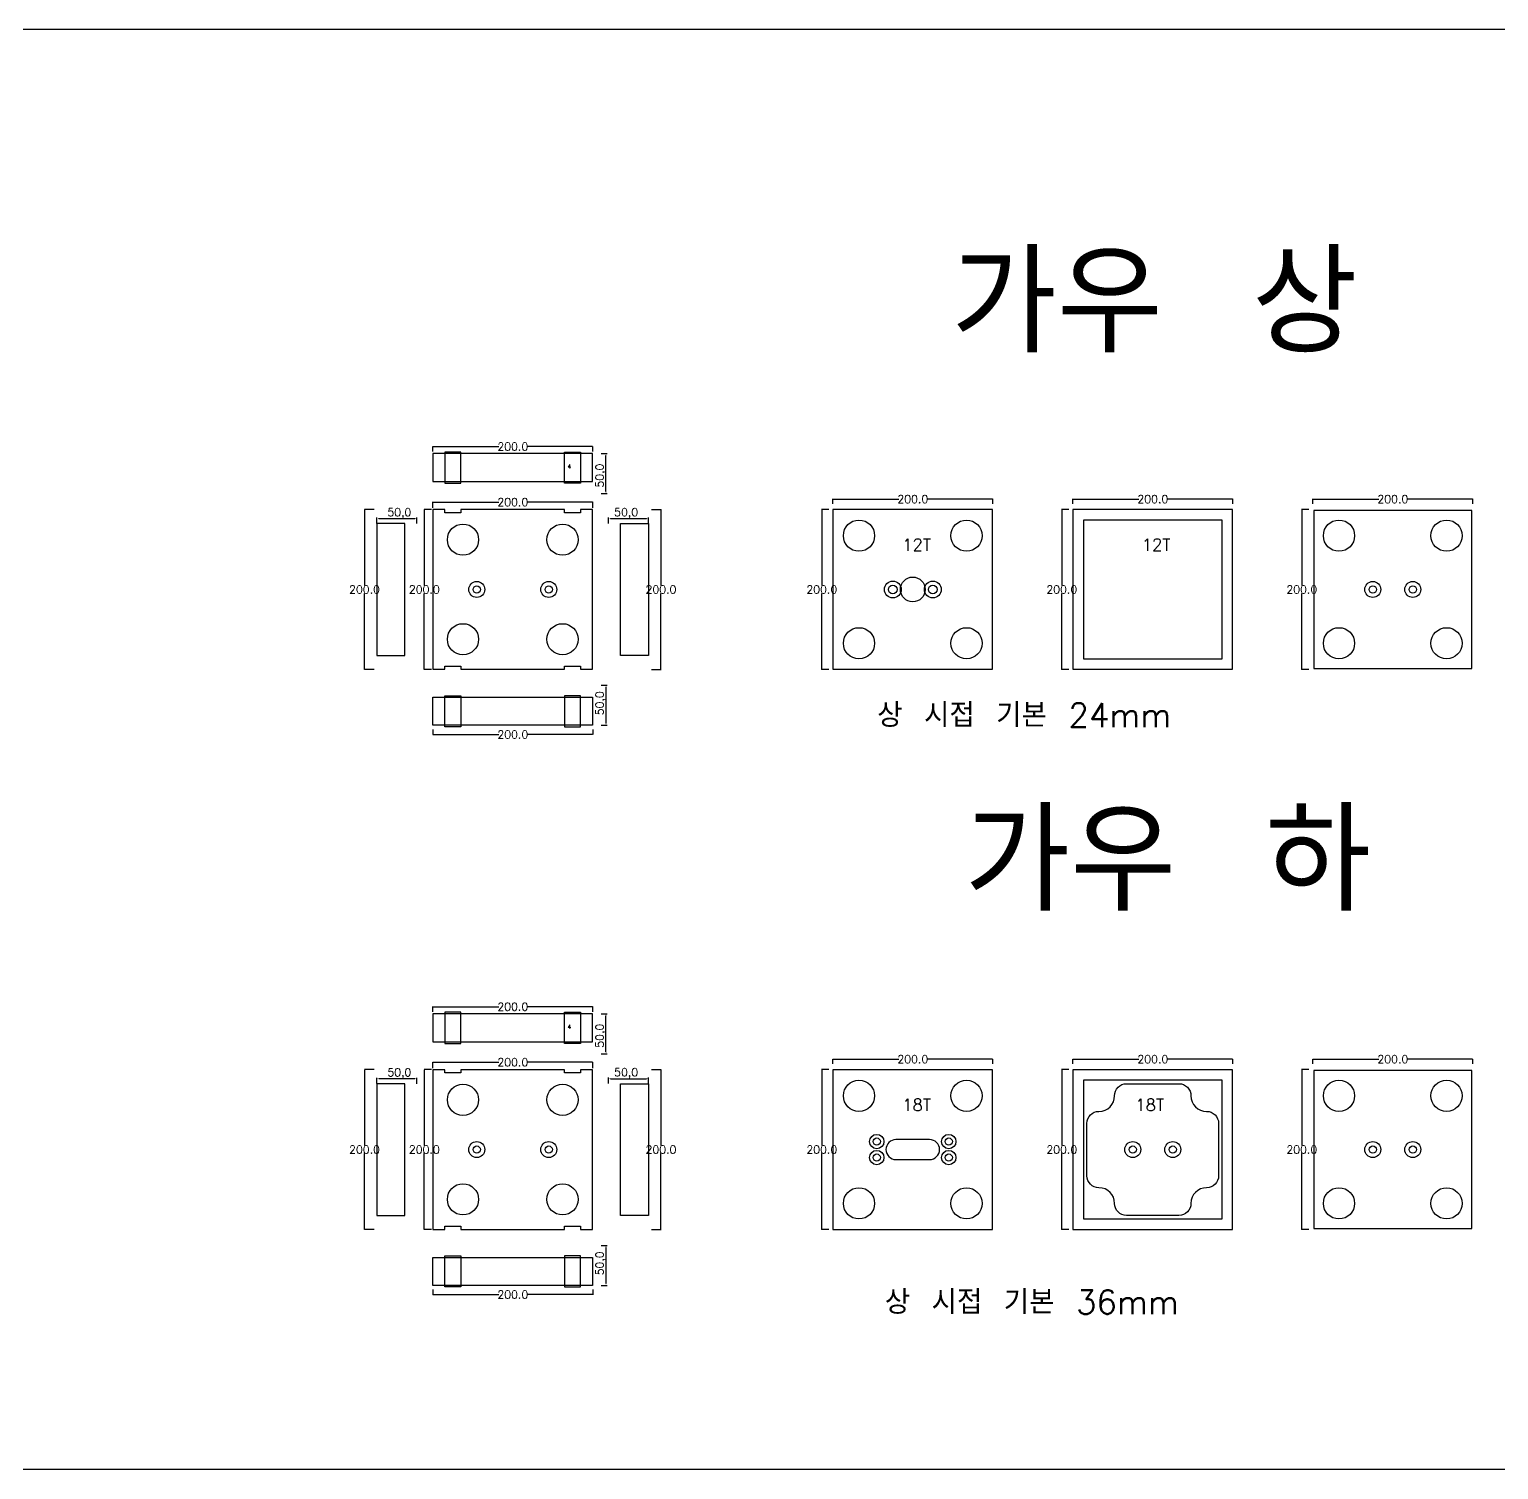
# Model space of a CAD drawing. Header units: millimetres. Extents: x 8462 to 28262, y 7372 to 16372.
# Drawn here: x 21808 to 23645, y 7372 to 9172 of the extents above; entities that cross this region are included whole.
import ezdxf

# ---------------------------------------------------------------- set-up
doc = ezdxf.new("R2010")
doc.units = ezdxf.units.MM
for name, color, linetype in [('TEXT', 7, 'Continuous'), ('볼트 구멍', 7, 'Continuous'), ('치구', 7, 'Continuous'), ('치수', 7, 'Continuous')]:
    doc.layers.add(name, color=color, linetype=linetype)
doc.styles.get("Standard").update_dxf_attribs({"font": 'txt.shx', "bigfont": 'whgtxt.shx'})
doc.dimstyles.new('ISO-25', dxfattribs={"dimtxt": 2.5, "dimasz": 2.5, "dimexe": 1.25, "dimexo": 0.625, "dimtad": 1, "dimtxsty": 'Standard', "dimcen": 2.5, "dimadec": 0, "dimazin": 0, "dimtfac": 1, "dimtmove": 0, "dimatfit": 3, "dimfxl": 0, "dimarcsym": 0})
doc.dimstyles.get("Standard").update_dxf_attribs({"dimtxt": 7, "dimasz": 0.18, "dimexe": 0.18, "dimexo": 0.0625, "dimgap": 0.09, "dimtad": 0, "dimtih": 1, "dimtoh": 1, "dimdec": 1, "dimzin": 0, "dimdsep": 46, "dimtxsty": 'Standard', "dimcen": 0.09, "dimadec": 0, "dimazin": 0, "dimtfac": 1, "dimtdec": 1, "dimtofl": 0, "dimtmove": 0, "dimatfit": 3, "dimfxl": 0, "dimtolj": 1, "dimtzin": 0, "dimarcsym": 0})

# ---------------------------------------------------------------- blocks, each defined once
blk = doc.blocks.new('*D138')
at = {"layer": 'Defpoints', "color": 0}
for p in [(22807.4, 8571.8), (22798.5, 8371.8), (22807.4, 8371.8)]:
    blk.add_point(p, dxfattribs=at)
at = {"layer": '치수', "color": 0, "lineweight": -2}
for p, q in [((22807.3, 8571.8), (22798.3, 8571.8)), ((22798.5, 8571.6), (22798.5, 8476.9)), ((22798.5, 8372), (22798.5, 8466.7)), ((22807.3, 8371.8), (22798.3, 8371.8))]:
    blk.add_line(p, q, dxfattribs=at)
at = {"layer": '치수', "color": 0}
for points in [[(22798.4, 8571.6), (22798.5, 8571.6), (22798.5, 8571.8)], [(22798.4, 8372), (22798.5, 8372), (22798.5, 8371.8)]]:
    blk.add_solid(points, dxfattribs=at)
at = {"layer": '치수', "color": 0, "insert": (22798.5, 8471.8), "char_height": 10, "attachment_point": 5}
blk.add_mtext('\\A1;200.0', dxfattribs=at)
blk = doc.blocks.new('*D139')
at = {"layer": 'Defpoints', "color": 0}
for p in [(23407.4, 8571.8), (23398.5, 8371.8), (23407.4, 8371.8)]:
    blk.add_point(p, dxfattribs=at)
at = {"layer": '치수', "color": 0, "lineweight": -2}
for p, q in [((23407.3, 8571.8), (23398.3, 8571.8)), ((23398.5, 8571.6), (23398.5, 8476.9)), ((23398.5, 8372), (23398.5, 8466.7)), ((23407.3, 8371.8), (23398.3, 8371.8))]:
    blk.add_line(p, q, dxfattribs=at)
at = {"layer": '치수', "color": 0}
for points in [[(23398.4, 8571.6), (23398.5, 8571.6), (23398.5, 8571.8)], [(23398.4, 8372), (23398.5, 8372), (23398.5, 8371.8)]]:
    blk.add_solid(points, dxfattribs=at)
at = {"layer": '치수', "color": 0, "insert": (23398.5, 8471.8), "char_height": 10, "attachment_point": 5}
blk.add_mtext('\\A1;200.0', dxfattribs=at)
blk = doc.blocks.new('*D140')
at = {"layer": 'Defpoints', "color": 0}
for p in [(23107.4, 8571.8), (23098.5, 8371.8), (23107.4, 8371.8)]:
    blk.add_point(p, dxfattribs=at)
at = {"layer": '치수', "color": 0, "lineweight": -2}
for p, q in [((23107.3, 8571.8), (23098.3, 8571.8)), ((23098.5, 8571.6), (23098.5, 8476.9)), ((23098.5, 8372), (23098.5, 8466.7)), ((23107.3, 8371.8), (23098.3, 8371.8))]:
    blk.add_line(p, q, dxfattribs=at)
at = {"layer": '치수', "color": 0}
for points in [[(23098.4, 8571.6), (23098.5, 8571.6), (23098.5, 8571.8)], [(23098.4, 8372), (23098.5, 8372), (23098.5, 8371.8)]]:
    blk.add_solid(points, dxfattribs=at)
at = {"layer": '치수', "color": 0, "insert": (23098.5, 8471.8), "char_height": 10, "attachment_point": 5}
blk.add_mtext('\\A1;200.0', dxfattribs=at)
blk = doc.blocks.new('*D142')
at = {"layer": 'Defpoints', "color": 0}
for p in [(22239.1, 8571.8), (22227, 8371.8), (22239.1, 8371.8)]:
    blk.add_point(p, dxfattribs=at)
at = {"layer": '치수', "color": 0, "lineweight": -2}
for p, q in [((22239.1, 8571.8), (22226.9, 8571.8)), ((22227, 8571.6), (22227, 8476.9)), ((22227, 8372), (22227, 8466.7)), ((22239.1, 8371.8), (22226.9, 8371.8))]:
    blk.add_line(p, q, dxfattribs=at)
at = {"layer": '치수', "color": 0}
for points in [[(22227, 8571.6), (22227.1, 8571.6), (22227, 8571.8)], [(22227, 8372), (22227.1, 8372), (22227, 8371.8)]]:
    blk.add_solid(points, dxfattribs=at)
at = {"layer": '치수', "color": 0, "insert": (22227, 8471.8), "char_height": 10, "attachment_point": 5}
blk.add_mtext('\\A1;200.0', dxfattribs=at)
blk = doc.blocks.new('*D143')
at = {"layer": 'Defpoints', "color": 0}
for p in [(22585.4, 8571.8), (22585.4, 8371.8), (22597.5, 8371.8)]:
    blk.add_point(p, dxfattribs=at)
at = {"layer": '치수', "color": 0, "lineweight": -2}
for p, q in [((22585.5, 8571.8), (22597.7, 8571.8)), ((22597.5, 8571.6), (22597.5, 8476.9)), ((22597.5, 8372), (22597.5, 8466.7)), ((22585.5, 8371.8), (22597.7, 8371.8))]:
    blk.add_line(p, q, dxfattribs=at)
at = {"layer": '치수', "color": 0}
for points in [[(22597.5, 8571.6), (22597.5, 8571.6), (22597.5, 8571.8)], [(22597.5, 8372), (22597.5, 8372), (22597.5, 8371.8)]]:
    blk.add_solid(points, dxfattribs=at)
at = {"layer": '치수', "color": 0, "insert": (22597.5, 8471.8), "char_height": 10, "attachment_point": 5}
blk.add_mtext('\\A1;200.0', dxfattribs=at)
blk = doc.blocks.new('*D144')
at = {"layer": 'Defpoints', "color": 0}
for p in [(22310.8, 8571.8), (22301.7, 8371.8), (22310.8, 8371.8)]:
    blk.add_point(p, dxfattribs=at)
at = {"layer": '치수', "color": 0, "lineweight": -2}
for p, q in [((22310.7, 8571.8), (22301.6, 8571.8)), ((22301.7, 8571.6), (22301.7, 8476.9)), ((22301.7, 8372), (22301.7, 8466.7)), ((22310.7, 8371.8), (22301.6, 8371.8))]:
    blk.add_line(p, q, dxfattribs=at)
at = {"layer": '치수', "color": 0}
for points in [[(22301.7, 8571.6), (22301.8, 8571.6), (22301.7, 8571.8)], [(22301.7, 8372), (22301.8, 8372), (22301.7, 8371.8)]]:
    blk.add_solid(points, dxfattribs=at)
at = {"layer": '치수', "color": 0, "insert": (22301.7, 8471.8), "char_height": 10, "attachment_point": 5}
blk.add_mtext('\\A1;200.0', dxfattribs=at)
blk = doc.blocks.new('*D146')
at = {"layer": 'Defpoints', "color": 0}
for p in [(22521.9, 7941.6), (22528.8, 7941.6), (22521.9, 7891.6)]:
    blk.add_point(p, dxfattribs=at)
at = {"layer": '치수', "color": 0, "lineweight": -2}
for p, q in [((22522.6, 7941.6), (22530.1, 7941.6)), ((22528.8, 7894.1), (22528.8, 7939.1)), ((22522.6, 7891.6), (22530.1, 7891.6))]:
    blk.add_line(p, q, dxfattribs=at)
at = {"layer": '치수', "color": 0}
for points in [[(22528.4, 7939.1), (22529.3, 7939.1), (22528.8, 7941.6)], [(22528.4, 7894.1), (22529.3, 7894.1), (22528.8, 7891.6)]]:
    blk.add_solid(points, dxfattribs=at)
at = {"layer": '치수', "color": 0, "insert": (22522.4, 7914.1), "char_height": 10, "attachment_point": 5, "rotation": 90}
blk.add_mtext('50,0', dxfattribs=at)
blk = doc.blocks.new('*D147')
at = {"layer": 'Defpoints', "color": 0}
for p in [(22812.3, 7878.9), (23012.3, 7884.8), (23012.3, 7878.9)]:
    blk.add_point(p, dxfattribs=at)
at = {"layer": '치수', "color": 0, "lineweight": -2}
for p, q in [((22812.3, 7879), (22812.3, 7885)), ((22812.4, 7884.8), (22894.7, 7884.8)), ((23012.1, 7884.8), (22929.9, 7884.8)), ((23012.3, 7879), (23012.3, 7885))]:
    blk.add_line(p, q, dxfattribs=at)
at = {"layer": '치수', "color": 0}
for points in [[(22812.4, 7884.8), (22812.4, 7884.8), (22812.3, 7884.8)], [(23012.1, 7884.8), (23012.1, 7884.8), (23012.3, 7884.8)]]:
    blk.add_solid(points, dxfattribs=at)
at = {"layer": '치수', "color": 0, "insert": (22912.3, 7884.8), "char_height": 10, "attachment_point": 5}
blk.add_mtext('\\A1;200.0', dxfattribs=at)
blk = doc.blocks.new('*D148')
at = {"layer": 'Defpoints', "color": 0}
for p in [(22807.4, 7871.8), (22798.5, 7671.8), (22807.4, 7671.8)]:
    blk.add_point(p, dxfattribs=at)
at = {"layer": '치수', "color": 0, "lineweight": -2}
for p, q in [((22807.3, 7871.8), (22798.3, 7871.8)), ((22798.5, 7871.6), (22798.5, 7776.9)), ((22798.5, 7672), (22798.5, 7766.7)), ((22807.3, 7671.8), (22798.3, 7671.8))]:
    blk.add_line(p, q, dxfattribs=at)
at = {"layer": '치수', "color": 0}
for points in [[(22798.4, 7871.6), (22798.5, 7871.6), (22798.5, 7871.8)], [(22798.4, 7672), (22798.5, 7672), (22798.5, 7671.8)]]:
    blk.add_solid(points, dxfattribs=at)
at = {"layer": '치수', "color": 0, "insert": (22798.5, 7771.8), "char_height": 10, "attachment_point": 5}
blk.add_mtext('\\A1;200.0', dxfattribs=at)
blk = doc.blocks.new('*D149')
at = {"layer": 'Defpoints', "color": 0}
for p in [(22512.3, 7881), (22312.3, 7873.6), (22512.3, 7873.6)]:
    blk.add_point(p, dxfattribs=at)
at = {"layer": '치수', "color": 0, "lineweight": -2}
for p, q in [((22312.3, 7873.7), (22312.3, 7881.2)), ((22312.4, 7881), (22394.7, 7881)), ((22512.1, 7881), (22429.9, 7881)), ((22512.3, 7873.7), (22512.3, 7881.2))]:
    blk.add_line(p, q, dxfattribs=at)
at = {"layer": '치수', "color": 0}
for points in [[(22312.4, 7881.1), (22312.4, 7881), (22312.3, 7881)], [(22512.1, 7881.1), (22512.1, 7881), (22512.3, 7881)]]:
    blk.add_solid(points, dxfattribs=at)
at = {"layer": '치수', "color": 0, "insert": (22412.3, 7881), "char_height": 10, "attachment_point": 5}
blk.add_mtext('\\A1;200.0', dxfattribs=at)
blk = doc.blocks.new('*D150')
at = {"layer": 'Defpoints', "color": 0}
for p in [(22582, 7860.4), (22532, 7853.6), (22582, 7853.6)]:
    blk.add_point(p, dxfattribs=at)
at = {"layer": '치수', "color": 0, "lineweight": -2}
for p, q in [((22532, 7854.2), (22532, 7861.7)), ((22534.5, 7860.4), (22579.5, 7860.4)), ((22582, 7854.2), (22582, 7861.7))]:
    blk.add_line(p, q, dxfattribs=at)
at = {"layer": '치수', "color": 0}
for points in [[(22534.5, 7860.8), (22534.5, 7860), (22532, 7860.4)], [(22579.5, 7860.8), (22579.5, 7860), (22582, 7860.4)]]:
    blk.add_solid(points, dxfattribs=at)
at = {"layer": '치수', "color": 0, "insert": (22554, 7866.9), "char_height": 10, "attachment_point": 5}
blk.add_mtext('50,0', dxfattribs=at)
blk = doc.blocks.new('*D151')
at = {"layer": 'Defpoints', "color": 0}
for p in [(22242.5, 7860.3), (22242.5, 7853.6), (22292.5, 7853.5)]:
    blk.add_point(p, dxfattribs=at)
at = {"layer": '치수', "color": 0, "lineweight": -2}
for p, q in [((22242.5, 7854.2), (22242.5, 7861.6)), ((22290, 7860.3), (22245, 7860.3)), ((22292.5, 7854.1), (22292.5, 7861.6))]:
    blk.add_line(p, q, dxfattribs=at)
at = {"layer": '치수', "color": 0}
for points in [[(22245, 7860.7), (22245, 7859.9), (22242.5, 7860.3)], [(22290, 7860.7), (22290, 7859.9), (22292.5, 7860.3)]]:
    blk.add_solid(points, dxfattribs=at)
at = {"layer": '치수', "color": 0, "insert": (22270.5, 7866.8), "char_height": 10, "attachment_point": 5}
blk.add_mtext('50,0', dxfattribs=at)
blk = doc.blocks.new('*D152')
at = {"layer": 'Defpoints', "color": 0}
for p in [(22521.9, 7652.1), (22521.9, 7602.1), (22528.8, 7602.1)]:
    blk.add_point(p, dxfattribs=at)
at = {"layer": '치수', "color": 0, "lineweight": -2}
for p, q in [((22522.6, 7652.1), (22530.1, 7652.1)), ((22528.8, 7649.6), (22528.8, 7604.6)), ((22522.6, 7602.1), (22530.1, 7602.1))]:
    blk.add_line(p, q, dxfattribs=at)
at = {"layer": '치수', "color": 0}
for points in [[(22528.4, 7649.6), (22529.3, 7649.6), (22528.8, 7652.1)], [(22528.4, 7604.6), (22529.3, 7604.6), (22528.8, 7602.1)]]:
    blk.add_solid(points, dxfattribs=at)
at = {"layer": '치수', "color": 0, "insert": (22522.4, 7629.6), "char_height": 10, "attachment_point": 5, "rotation": 90}
blk.add_mtext('50,0', dxfattribs=at)
blk = doc.blocks.new('*D153')
at = {"layer": 'Defpoints', "color": 0}
for p in [(22312.3, 7597), (22512.3, 7597), (22512.3, 7590.6)]:
    blk.add_point(p, dxfattribs=at)
at = {"layer": '치수', "color": 0, "lineweight": -2}
for p, q in [((22312.3, 7596.9), (22312.3, 7590.4)), ((22312.4, 7590.6), (22394.7, 7590.6)), ((22512.1, 7590.6), (22429.9, 7590.6)), ((22512.3, 7596.9), (22512.3, 7590.4))]:
    blk.add_line(p, q, dxfattribs=at)
at = {"layer": '치수', "color": 0}
for points in [[(22312.4, 7590.6), (22312.4, 7590.5), (22312.3, 7590.6)], [(22512.1, 7590.6), (22512.1, 7590.5), (22512.3, 7590.6)]]:
    blk.add_solid(points, dxfattribs=at)
at = {"layer": '치수', "color": 0, "insert": (22412.3, 7590.6), "char_height": 10, "attachment_point": 5}
blk.add_mtext('\\A1;200.0', dxfattribs=at)
blk = doc.blocks.new('*D154')
at = {"layer": 'Defpoints', "color": 0}
for p in [(22310.8, 7871.8), (22301.7, 7671.8), (22310.8, 7671.8)]:
    blk.add_point(p, dxfattribs=at)
at = {"layer": '치수', "color": 0, "lineweight": -2}
for p, q in [((22310.7, 7871.8), (22301.6, 7871.8)), ((22301.7, 7871.6), (22301.7, 7776.9)), ((22301.7, 7672), (22301.7, 7766.7)), ((22310.7, 7671.8), (22301.6, 7671.8))]:
    blk.add_line(p, q, dxfattribs=at)
at = {"layer": '치수', "color": 0}
for points in [[(22301.7, 7871.6), (22301.8, 7871.6), (22301.7, 7871.8)], [(22301.7, 7672), (22301.8, 7672), (22301.7, 7671.8)]]:
    blk.add_solid(points, dxfattribs=at)
at = {"layer": '치수', "color": 0, "insert": (22301.7, 7771.8), "char_height": 10, "attachment_point": 5}
blk.add_mtext('\\A1;200.0', dxfattribs=at)
blk = doc.blocks.new('*D155')
at = {"layer": 'Defpoints', "color": 0}
for p in [(22585.4, 7871.8), (22585.4, 7671.8), (22597.5, 7671.8)]:
    blk.add_point(p, dxfattribs=at)
at = {"layer": '치수', "color": 0, "lineweight": -2}
for p, q in [((22585.5, 7871.8), (22597.7, 7871.8)), ((22597.5, 7871.6), (22597.5, 7776.9)), ((22597.5, 7672), (22597.5, 7766.7)), ((22585.5, 7671.8), (22597.7, 7671.8))]:
    blk.add_line(p, q, dxfattribs=at)
at = {"layer": '치수', "color": 0}
for points in [[(22597.5, 7871.6), (22597.5, 7871.6), (22597.5, 7871.8)], [(22597.5, 7672), (22597.5, 7672), (22597.5, 7671.8)]]:
    blk.add_solid(points, dxfattribs=at)
at = {"layer": '치수', "color": 0, "insert": (22597.5, 7771.8), "char_height": 10, "attachment_point": 5}
blk.add_mtext('\\A1;200.0', dxfattribs=at)
blk = doc.blocks.new('*D156')
at = {"layer": 'Defpoints', "color": 0}
for p in [(22239.1, 7871.8), (22227, 7671.8), (22239.1, 7671.8)]:
    blk.add_point(p, dxfattribs=at)
at = {"layer": '치수', "color": 0, "lineweight": -2}
for p, q in [((22239.1, 7871.8), (22226.9, 7871.8)), ((22227, 7871.6), (22227, 7776.9)), ((22227, 7672), (22227, 7766.7)), ((22239.1, 7671.8), (22226.9, 7671.8))]:
    blk.add_line(p, q, dxfattribs=at)
at = {"layer": '치수', "color": 0}
for points in [[(22227, 7871.6), (22227.1, 7871.6), (22227, 7871.8)], [(22227, 7672), (22227.1, 7672), (22227, 7671.8)]]:
    blk.add_solid(points, dxfattribs=at)
at = {"layer": '치수', "color": 0, "insert": (22227, 7771.8), "char_height": 10, "attachment_point": 5}
blk.add_mtext('\\A1;200.0', dxfattribs=at)
blk = doc.blocks.new('*D157')
at = {"layer": 'Defpoints', "color": 0}
for p in [(23412.3, 7878.9), (23612.3, 7884.8), (23612.3, 7878.9)]:
    blk.add_point(p, dxfattribs=at)
at = {"layer": '치수', "color": 0, "lineweight": -2}
for p, q in [((23412.3, 7879), (23412.3, 7885)), ((23412.4, 7884.8), (23494.7, 7884.8)), ((23612.1, 7884.8), (23529.9, 7884.8)), ((23612.3, 7879), (23612.3, 7885))]:
    blk.add_line(p, q, dxfattribs=at)
at = {"layer": '치수', "color": 0}
for points in [[(23412.4, 7884.8), (23412.4, 7884.8), (23412.3, 7884.8)], [(23612.1, 7884.8), (23612.1, 7884.8), (23612.3, 7884.8)]]:
    blk.add_solid(points, dxfattribs=at)
at = {"layer": '치수', "color": 0, "insert": (23512.3, 7884.8), "char_height": 10, "attachment_point": 5}
blk.add_mtext('\\A1;200.0', dxfattribs=at)
blk = doc.blocks.new('*D158')
at = {"layer": 'Defpoints', "color": 0}
for p in [(23112.3, 7878.9), (23312.3, 7884.8), (23312.3, 7878.9)]:
    blk.add_point(p, dxfattribs=at)
at = {"layer": '치수', "color": 0, "lineweight": -2}
for p, q in [((23112.3, 7879), (23112.3, 7885)), ((23112.4, 7884.8), (23194.7, 7884.8)), ((23312.1, 7884.8), (23229.9, 7884.8)), ((23312.3, 7879), (23312.3, 7885))]:
    blk.add_line(p, q, dxfattribs=at)
at = {"layer": '치수', "color": 0}
for points in [[(23112.4, 7884.8), (23112.4, 7884.8), (23112.3, 7884.8)], [(23312.1, 7884.8), (23312.1, 7884.8), (23312.3, 7884.8)]]:
    blk.add_solid(points, dxfattribs=at)
at = {"layer": '치수', "color": 0, "insert": (23212.3, 7884.8), "char_height": 10, "attachment_point": 5}
blk.add_mtext('\\A1;200.0', dxfattribs=at)
blk = doc.blocks.new('*D160')
at = {"layer": 'Defpoints', "color": 0}
for p in [(23107.4, 7871.8), (23098.5, 7671.8), (23107.4, 7671.8)]:
    blk.add_point(p, dxfattribs=at)
at = {"layer": '치수', "color": 0, "lineweight": -2}
for p, q in [((23107.3, 7871.8), (23098.3, 7871.8)), ((23098.5, 7871.6), (23098.5, 7776.9)), ((23098.5, 7672), (23098.5, 7766.7)), ((23107.3, 7671.8), (23098.3, 7671.8))]:
    blk.add_line(p, q, dxfattribs=at)
at = {"layer": '치수', "color": 0}
for points in [[(23098.4, 7871.6), (23098.5, 7871.6), (23098.5, 7871.8)], [(23098.4, 7672), (23098.5, 7672), (23098.5, 7671.8)]]:
    blk.add_solid(points, dxfattribs=at)
at = {"layer": '치수', "color": 0, "insert": (23098.5, 7771.8), "char_height": 10, "attachment_point": 5}
blk.add_mtext('\\A1;200.0', dxfattribs=at)
blk = doc.blocks.new('*D161')
at = {"layer": 'Defpoints', "color": 0}
for p in [(23407.4, 7871.8), (23398.5, 7671.8), (23407.4, 7671.8)]:
    blk.add_point(p, dxfattribs=at)
at = {"layer": '치수', "color": 0, "lineweight": -2}
for p, q in [((23407.3, 7871.8), (23398.3, 7871.8)), ((23398.5, 7871.6), (23398.5, 7776.9)), ((23398.5, 7672), (23398.5, 7766.7)), ((23407.3, 7671.8), (23398.3, 7671.8))]:
    blk.add_line(p, q, dxfattribs=at)
at = {"layer": '치수', "color": 0}
for points in [[(23398.4, 7871.6), (23398.5, 7871.6), (23398.5, 7871.8)], [(23398.4, 7672), (23398.5, 7672), (23398.5, 7671.8)]]:
    blk.add_solid(points, dxfattribs=at)
at = {"layer": '치수', "color": 0, "insert": (23398.5, 7771.8), "char_height": 10, "attachment_point": 5}
blk.add_mtext('\\A1;200.0', dxfattribs=at)
blk = doc.blocks.new('*D162')
at = {"layer": 'Defpoints', "color": 0}
for p in [(22312.3, 8297), (22512.3, 8297), (22512.3, 8290.6)]:
    blk.add_point(p, dxfattribs=at)
at = {"layer": '치수', "color": 0, "lineweight": -2}
for p, q in [((22312.3, 8296.9), (22312.3, 8290.4)), ((22312.4, 8290.6), (22394.7, 8290.6)), ((22512.1, 8290.6), (22429.9, 8290.6)), ((22512.3, 8296.9), (22512.3, 8290.4))]:
    blk.add_line(p, q, dxfattribs=at)
at = {"layer": '치수', "color": 0}
for points in [[(22312.4, 8290.6), (22312.4, 8290.5), (22312.3, 8290.6)], [(22512.1, 8290.6), (22512.1, 8290.5), (22512.3, 8290.6)]]:
    blk.add_solid(points, dxfattribs=at)
at = {"layer": '치수', "color": 0, "insert": (22412.3, 8290.6), "char_height": 10, "attachment_point": 5}
blk.add_mtext('\\A1;200.0', dxfattribs=at)
blk = doc.blocks.new('*D163')
at = {"layer": 'Defpoints', "color": 0}
for p in [(22521.9, 8352.1), (22521.9, 8302.1), (22528.8, 8302.1)]:
    blk.add_point(p, dxfattribs=at)
at = {"layer": '치수', "color": 0, "lineweight": -2}
for p, q in [((22522.6, 8352.1), (22530.1, 8352.1)), ((22528.8, 8349.6), (22528.8, 8304.6)), ((22522.6, 8302.1), (22530.1, 8302.1))]:
    blk.add_line(p, q, dxfattribs=at)
at = {"layer": '치수', "color": 0}
for points in [[(22528.4, 8349.6), (22529.3, 8349.6), (22528.8, 8352.1)], [(22528.4, 8304.6), (22529.3, 8304.6), (22528.8, 8302.1)]]:
    blk.add_solid(points, dxfattribs=at)
at = {"layer": '치수', "color": 0, "insert": (22522.4, 8329.6), "char_height": 10, "attachment_point": 5, "rotation": 90}
blk.add_mtext('50,0', dxfattribs=at)
blk = doc.blocks.new('*D164')
at = {"layer": 'Defpoints', "color": 0}
for p in [(22312.3, 7944), (22512.3, 7950.4), (22512.3, 7944)]:
    blk.add_point(p, dxfattribs=at)
at = {"layer": '치수', "color": 0, "lineweight": -2}
for p, q in [((22312.3, 7944.1), (22312.3, 7950.6)), ((22312.4, 7950.4), (22394.7, 7950.4)), ((22512.1, 7950.4), (22429.9, 7950.4)), ((22512.3, 7944.1), (22512.3, 7950.6))]:
    blk.add_line(p, q, dxfattribs=at)
at = {"layer": '치수', "color": 0}
for points in [[(22312.4, 7950.4), (22312.4, 7950.4), (22312.3, 7950.4)], [(22512.1, 7950.4), (22512.1, 7950.4), (22512.3, 7950.4)]]:
    blk.add_solid(points, dxfattribs=at)
at = {"layer": '치수', "color": 0, "insert": (22412.3, 7950.4), "char_height": 10, "attachment_point": 5}
blk.add_mtext('\\A1;200.0', dxfattribs=at)
blk = doc.blocks.new('*D168')
at = {"layer": 'Defpoints', "color": 0}
for p in [(22812.3, 8578.9), (23012.3, 8584.8), (23012.3, 8578.9)]:
    blk.add_point(p, dxfattribs=at)
at = {"layer": '치수', "color": 0, "lineweight": -2}
for p, q in [((22812.3, 8579), (22812.3, 8585)), ((22812.4, 8584.8), (22894.7, 8584.8)), ((23012.1, 8584.8), (22929.9, 8584.8)), ((23012.3, 8579), (23012.3, 8585))]:
    blk.add_line(p, q, dxfattribs=at)
at = {"layer": '치수', "color": 0}
for points in [[(22812.4, 8584.8), (22812.4, 8584.8), (22812.3, 8584.8)], [(23012.1, 8584.8), (23012.1, 8584.8), (23012.3, 8584.8)]]:
    blk.add_solid(points, dxfattribs=at)
at = {"layer": '치수', "color": 0, "insert": (22912.3, 8584.8), "char_height": 10, "attachment_point": 5}
blk.add_mtext('\\A1;200.0', dxfattribs=at)
blk = doc.blocks.new('*D169')
at = {"layer": 'Defpoints', "color": 0}
for p in [(22582, 8560.4), (22532, 8553.6), (22582, 8553.6)]:
    blk.add_point(p, dxfattribs=at)
at = {"layer": '치수', "color": 0, "lineweight": -2}
for p, q in [((22532, 8554.2), (22532, 8561.7)), ((22534.5, 8560.4), (22579.5, 8560.4)), ((22582, 8554.2), (22582, 8561.7))]:
    blk.add_line(p, q, dxfattribs=at)
at = {"layer": '치수', "color": 0}
for points in [[(22534.5, 8560.8), (22534.5, 8560), (22532, 8560.4)], [(22579.5, 8560.8), (22579.5, 8560), (22582, 8560.4)]]:
    blk.add_solid(points, dxfattribs=at)
at = {"layer": '치수', "color": 0, "insert": (22554, 8566.9), "char_height": 10, "attachment_point": 5}
blk.add_mtext('50,0', dxfattribs=at)
blk = doc.blocks.new('*D170')
at = {"layer": 'Defpoints', "color": 0}
for p in [(22521.9, 8641.6), (22528.8, 8641.6), (22521.9, 8591.6)]:
    blk.add_point(p, dxfattribs=at)
at = {"layer": '치수', "color": 0, "lineweight": -2}
for p, q in [((22522.6, 8641.6), (22530.1, 8641.6)), ((22528.8, 8594.1), (22528.8, 8639.1)), ((22522.6, 8591.6), (22530.1, 8591.6))]:
    blk.add_line(p, q, dxfattribs=at)
at = {"layer": '치수', "color": 0}
for points in [[(22528.4, 8639.1), (22529.3, 8639.1), (22528.8, 8641.6)], [(22528.4, 8594.1), (22529.3, 8594.1), (22528.8, 8591.6)]]:
    blk.add_solid(points, dxfattribs=at)
at = {"layer": '치수', "color": 0, "insert": (22522.4, 8614.1), "char_height": 10, "attachment_point": 5, "rotation": 90}
blk.add_mtext('50,0', dxfattribs=at)
blk = doc.blocks.new('*D171')
at = {"layer": 'Defpoints', "color": 0}
for p in [(22512.3, 8650.4), (22312.3, 8644), (22512.3, 8644)]:
    blk.add_point(p, dxfattribs=at)
at = {"layer": '치수', "color": 0, "lineweight": -2}
for p, q in [((22312.3, 8644.1), (22312.3, 8650.6)), ((22312.4, 8650.4), (22394.7, 8650.4)), ((22512.1, 8650.4), (22429.9, 8650.4)), ((22512.3, 8644.1), (22512.3, 8650.6))]:
    blk.add_line(p, q, dxfattribs=at)
at = {"layer": '치수', "color": 0}
for points in [[(22312.4, 8650.4), (22312.4, 8650.4), (22312.3, 8650.4)], [(22512.1, 8650.4), (22512.1, 8650.4), (22512.3, 8650.4)]]:
    blk.add_solid(points, dxfattribs=at)
at = {"layer": '치수', "color": 0, "insert": (22412.3, 8650.4), "char_height": 10, "attachment_point": 5}
blk.add_mtext('\\A1;200.0', dxfattribs=at)
blk = doc.blocks.new('*D172')
at = {"layer": 'Defpoints', "color": 0}
for p in [(22512.3, 8581), (22312.3, 8573.6), (22512.3, 8573.6)]:
    blk.add_point(p, dxfattribs=at)
at = {"layer": '치수', "color": 0, "lineweight": -2}
for p, q in [((22312.3, 8573.7), (22312.3, 8581.2)), ((22312.4, 8581), (22394.7, 8581)), ((22512.1, 8581), (22429.9, 8581)), ((22512.3, 8573.7), (22512.3, 8581.2))]:
    blk.add_line(p, q, dxfattribs=at)
at = {"layer": '치수', "color": 0}
for points in [[(22312.4, 8581.1), (22312.4, 8581), (22312.3, 8581)], [(22512.1, 8581.1), (22512.1, 8581), (22512.3, 8581)]]:
    blk.add_solid(points, dxfattribs=at)
at = {"layer": '치수', "color": 0, "insert": (22412.3, 8581), "char_height": 10, "attachment_point": 5}
blk.add_mtext('\\A1;200.0', dxfattribs=at)
blk = doc.blocks.new('*D173')
at = {"layer": 'Defpoints', "color": 0}
for p in [(22242.5, 8560.3), (22242.5, 8553.6), (22292.5, 8553.5)]:
    blk.add_point(p, dxfattribs=at)
at = {"layer": '치수', "color": 0, "lineweight": -2}
for p, q in [((22242.5, 8554.2), (22242.5, 8561.6)), ((22290, 8560.3), (22245, 8560.3)), ((22292.5, 8554.1), (22292.5, 8561.6))]:
    blk.add_line(p, q, dxfattribs=at)
at = {"layer": '치수', "color": 0}
for points in [[(22245, 8560.7), (22245, 8559.9), (22242.5, 8560.3)], [(22290, 8560.7), (22290, 8559.9), (22292.5, 8560.3)]]:
    blk.add_solid(points, dxfattribs=at)
at = {"layer": '치수', "color": 0, "insert": (22270.5, 8566.8), "char_height": 10, "attachment_point": 5}
blk.add_mtext('50,0', dxfattribs=at)
blk = doc.blocks.new('*D174')
at = {"layer": 'Defpoints', "color": 0}
for p in [(23412.3, 8578.9), (23612.3, 8584.8), (23612.3, 8578.9)]:
    blk.add_point(p, dxfattribs=at)
at = {"layer": '치수', "color": 0, "lineweight": -2}
for p, q in [((23412.3, 8579), (23412.3, 8585)), ((23412.4, 8584.8), (23494.7, 8584.8)), ((23612.1, 8584.8), (23529.9, 8584.8)), ((23612.3, 8579), (23612.3, 8585))]:
    blk.add_line(p, q, dxfattribs=at)
at = {"layer": '치수', "color": 0}
for points in [[(23412.4, 8584.8), (23412.4, 8584.8), (23412.3, 8584.8)], [(23612.1, 8584.8), (23612.1, 8584.8), (23612.3, 8584.8)]]:
    blk.add_solid(points, dxfattribs=at)
at = {"layer": '치수', "color": 0, "insert": (23512.3, 8584.8), "char_height": 10, "attachment_point": 5}
blk.add_mtext('\\A1;200.0', dxfattribs=at)
blk = doc.blocks.new('*D175')
at = {"layer": 'Defpoints', "color": 0}
for p in [(23112.3, 8578.9), (23312.3, 8584.8), (23312.3, 8578.9)]:
    blk.add_point(p, dxfattribs=at)
at = {"layer": '치수', "color": 0, "lineweight": -2}
for p, q in [((23112.3, 8579), (23112.3, 8585)), ((23112.4, 8584.8), (23194.7, 8584.8)), ((23312.1, 8584.8), (23229.9, 8584.8)), ((23312.3, 8579), (23312.3, 8585))]:
    blk.add_line(p, q, dxfattribs=at)
at = {"layer": '치수', "color": 0}
for points in [[(23112.4, 8584.8), (23112.4, 8584.8), (23112.3, 8584.8)], [(23312.1, 8584.8), (23312.1, 8584.8), (23312.3, 8584.8)]]:
    blk.add_solid(points, dxfattribs=at)
at = {"layer": '치수', "color": 0, "insert": (23212.3, 8584.8), "char_height": 10, "attachment_point": 5}
blk.add_mtext('\\A1;200.0', dxfattribs=at)

msp = doc.modelspace()

# ---------------------------------------------------------------- linework, layer by layer
at = {"color": 6}
for p, q in [((28262.267, 9171.825), (8462.267, 9171.825)), ((28262.267, 7371.825), (8462.267, 7371.825))]:
    msp.add_line(p, q, dxfattribs=at)
at = {"layer": '볼트 구멍', "color": 3}
msp.add_lwpolyline([(22933.267, 7784.325), (22891.267, 7784.325, 1), (22891.267, 7759.325), (22933.267, 7759.325, 1)], format="xyb", close=True, dxfattribs=at)
for centre, radius in [((22912.267, 8471.825), 15.5), ((22367.267, 8471.825), 4.5), ((22457.267, 8471.825), 4.5), ((22887.267, 8471.825), 5.5), ((22937.267, 8471.825), 5.5), ((23487.267, 8471.825), 4.5), ((23537.267, 8471.825), 4.5), ((22367.267, 7771.825), 4.5), ((22457.267, 7771.825), 4.5), ((22867.267, 7781.825), 4.5), ((22957.267, 7781.825), 4.5), ((23187.267, 7771.825), 4.5), ((23237.267, 7771.825), 4.5), ((23487.267, 7771.825), 4.5), ((23537.267, 7771.825), 4.5), ((22867.267, 7761.825), 4.5), ((22957.267, 7761.825), 4.5)]:
    msp.add_circle(centre, radius, dxfattribs=at)
at = {"layer": '볼트 구멍', "color": 2}
for centre in [(22367.267, 8471.825), (22457.267, 8471.825), (22367.267, 7771.825), (22457.267, 7771.825)]:
    msp.add_circle(centre, 10, dxfattribs=at)
at = {"layer": '볼트 구멍', "color": 6}
for centre, radius in [((22887.267, 8471.825), 10.5), ((22937.267, 8471.825), 10.5), ((23487.267, 8471.825), 10), ((23537.267, 8471.825), 10), ((22867.267, 7781.825), 9), ((22957.267, 7781.825), 9), ((22867.267, 7761.825), 9), ((22957.267, 7761.825), 9), ((23187.267, 7771.825), 10), ((23237.267, 7771.825), 10), ((23487.267, 7771.825), 10), ((23537.267, 7771.825), 10)]:
    msp.add_circle(centre, radius, dxfattribs=at)
at = {"layer": '치구'}
for points in [[(22312.517, 8606.575), (22512.017, 8606.575), (22512.017, 8641.575), (22312.517, 8641.575)], [(22312.517, 8372.075), (22327.517, 8372.075), (22327.517, 8376.075), (22347.517, 8376.075), (22347.517, 8372.075), (22477.017, 8372.075), (22477.017, 8376.075), (22497.017, 8376.075), (22497.017, 8372.075), (22512.017, 8372.075), (22512.017, 8571.575), (22497.017, 8571.575), (22497.017, 8567.575), (22477.017, 8567.575), (22477.017, 8571.575), (22347.517, 8571.575), (22347.517, 8567.575), (22327.517, 8567.575), (22327.517, 8571.575), (22312.517, 8571.575)], [(22812.517, 8571.575), (22812.517, 8372.075), (23012.017, 8372.075), (23012.017, 8571.575)], [(23112.517, 8571.575), (23112.517, 8372.075), (23312.017, 8372.075), (23312.017, 8571.575)], [(23125.517, 8558.575), (23125.517, 8385.075), (23299.017, 8385.075), (23299.017, 8558.575)], [(23413.517, 8570.575), (23413.517, 8373.075), (23611.017, 8373.075), (23611.017, 8570.575)], [(22277.517, 8554.175), (22242.517, 8554.175), (22242.517, 8389.475), (22277.517, 8389.475)], [(22547.017, 8554.175), (22582.017, 8554.175), (22582.017, 8389.475), (22547.017, 8389.475)], [(22312.517, 8337.075), (22512.017, 8337.075), (22512.017, 8302.075), (22312.517, 8302.075)], [(22312.517, 7906.575), (22512.017, 7906.575), (22512.017, 7941.575), (22312.517, 7941.575)], [(22312.517, 7672.075), (22327.517, 7672.075), (22327.517, 7676.075), (22347.517, 7676.075), (22347.517, 7672.075), (22477.017, 7672.075), (22477.017, 7676.075), (22497.017, 7676.075), (22497.017, 7672.075), (22512.017, 7672.075), (22512.017, 7871.575), (22497.017, 7871.575), (22497.017, 7867.575), (22477.017, 7867.575), (22477.017, 7871.575), (22347.517, 7871.575), (22347.517, 7867.575), (22327.517, 7867.575), (22327.517, 7871.575), (22312.517, 7871.575)], [(22812.517, 7871.575), (22812.517, 7672.075), (23012.017, 7672.075), (23012.017, 7871.575)], [(23112.517, 7871.575), (23112.517, 7672.075), (23312.017, 7672.075), (23312.017, 7871.575)], [(23413.517, 7870.575), (23413.517, 7673.075), (23611.017, 7673.075), (23611.017, 7870.575)], [(22277.517, 7854.175), (22242.517, 7854.175), (22242.517, 7689.475), (22277.517, 7689.475)], [(22547.017, 7854.175), (22582.017, 7854.175), (22582.017, 7689.475), (22547.017, 7689.475)], [(23125.517, 7858.575), (23125.517, 7685.075), (23299.017, 7685.075), (23299.017, 7858.575)], [(22312.517, 7637.075), (22512.017, 7637.075), (22512.017, 7602.075), (22312.517, 7602.075)]]:
    msp.add_lwpolyline(points, close=True, dxfattribs=at)
at = {"layer": '치구', "color": 1}
for points in [[(22327.517, 8604.575), (22347.517, 8604.575), (22347.517, 8643.572), (22327.517, 8643.572)], [(22497.017, 8604.575), (22477.017, 8604.575), (22477.017, 8643.572), (22497.017, 8643.572)], [(22327.517, 8339.075), (22347.517, 8339.075), (22347.517, 8300.077), (22327.517, 8300.077)], [(22497.017, 8339.075), (22477.017, 8339.075), (22477.017, 8300.077), (22497.017, 8300.077)], [(22327.517, 7904.575), (22347.517, 7904.575), (22347.517, 7943.572), (22327.517, 7943.572)], [(22497.017, 7904.575), (22477.017, 7904.575), (22477.017, 7943.572), (22497.017, 7943.572)], [(22327.517, 7639.075), (22347.517, 7639.075), (22347.517, 7600.077), (22327.517, 7600.077)], [(22497.017, 7639.075), (22477.017, 7639.075), (22477.017, 7600.077), (22497.017, 7600.077)]]:
    msp.add_lwpolyline(points, close=True, dxfattribs=at)
at = {"layer": '치구'}
msp.add_lwpolyline([(23179.517, 7854.075), (23245.017, 7854.075, -0.41421365), (23260.017, 7839.075, 0.41421347), (23279.517, 7819.575, -0.41421338), (23294.517, 7804.575), (23294.517, 7739.075, -0.41421338), (23279.517, 7724.075, 0.41421347), (23260.017, 7704.575, -0.41421365), (23245.017, 7689.575), (23179.517, 7689.575, -0.41421365), (23164.517, 7704.575, 0.41421347), (23145.017, 7724.075, -0.41421338), (23130.017, 7739.075), (23130.017, 7804.575, -0.41421338), (23145.017, 7819.575, 0.41421347), (23164.517, 7839.075, -0.41421365)], format="xyb", close=True, dxfattribs=at)
for centre in [(22845.017, 8539.075), (22979.517, 8539.075), (23445.017, 8539.075), (23579.517, 8539.075), (22350.017, 8534.075), (22474.517, 8534.075), (22350.017, 8409.575), (22474.517, 8409.575), (22845.017, 8404.575), (22979.517, 8404.575), (23445.017, 8404.575), (23579.517, 8404.575), (22350.017, 7834.075), (22474.517, 7834.075), (22845.017, 7839.075), (22979.517, 7839.075), (23445.017, 7839.075), (23579.517, 7839.075), (22350.017, 7709.575), (22474.517, 7709.575), (22845.017, 7704.575), (22979.517, 7704.575), (23445.017, 7704.575), (23579.517, 7704.575)]:
    msp.add_circle(centre, 19.5, dxfattribs=at)

# ---------------------------------------------------------------- texts
at = {"layer": 'TEXT', "linetype": 'Continuous'}
for s, p in [('가우 상', (22960.314, 8767.745)), ('가우 하', (22976.832, 8070.013))]:
    msp.add_text(s, height=125, dxfattribs=at).set_placement(p)
at = {"layer": 'TEXT', "color": 1}
for s, height, p in [('4', 5, (22480.829, 8622.876)), ('12T', 15, (22899.174, 8520.247)), ('12T', 15, (23198.426, 8520.247)), ('4', 5, (22480.829, 7922.876)), ('18T', 15, (22899.174, 7820.247)), ('18T', 15, (23190.451, 7820.247))]:
    msp.add_text(s, height=height, dxfattribs=at).set_placement(p)
at = {"layer": 'TEXT', "color": 3}
for s, p in [('상 시접 기본 24mm', (22867.805, 8299.805)), ('상 시접 기본 36mm', (22877.264, 7566.263))]:
    msp.add_text(s, height=30, dxfattribs=at).set_placement(p)

# ---------------------------------------------------------------- dimensions: what is measured, and where the dimension line sits
at = {"layer": '치수', "color": 4}
for base, p1, p2, dimstyle, override, picture, middle in [((22512.267, 8650.397), (22312.267, 8644), (22512.267, 8644), 'Standard', {"dimtxt": 10}, '*D171', (22412.267, 8650.397)), ((22582.017, 8560.402), (22532.017, 8553.625), (22582.017, 8553.625), 'ISO-25', {"dimtxt": 10, "dimdec": 1, "dimzin": 0, "dimtdec": 1}, '*D169', (22554.017, 8560.402)), ((22512.267, 8290.564), (22312.267, 8296.961), (22512.267, 8296.961), 'Standard', {"dimtxt": 10}, '*D162', (22412.267, 8290.564)), ((22512.267, 7950.397), (22312.267, 7944), (22512.267, 7944), 'Standard', {"dimtxt": 10}, '*D164', (22412.267, 7950.397)), ((22582.017, 7860.402), (22532.017, 7853.625), (22582.017, 7853.625), 'ISO-25', {"dimtxt": 10, "dimdec": 1, "dimzin": 0, "dimtdec": 1}, '*D150', (22554.017, 7860.402)), ((22512.267, 7590.564), (22312.267, 7596.961), (22512.267, 7596.961), 'Standard', {"dimtxt": 10}, '*D153', (22412.267, 7590.564))]:
    dim = msp.add_linear_dim(base=base, p1=p1, p2=p2, dimstyle=dimstyle, override=override, dxfattribs=at)
    dim.commit()
    dim.dimension.update_dxf_attribs({"geometry": picture, "text_midpoint": middle, "dimtype": 160})
for base, p1, p2, angle, picture, middle in [((22528.844, 8641.575), (22521.947, 8591.575), (22521.947, 8641.575), 90, '*D170', (22528.844, 8614.075)), ((22242.517, 8560.302), (22292.517, 8553.525), (22242.517, 8553.625), 180, '*D173', (22270.517, 8560.302)), ((22528.844, 8302.075), (22521.947, 8352.075), (22521.947, 8302.075), 270, '*D163', (22528.844, 8329.575)), ((22528.844, 7941.575), (22521.947, 7891.575), (22521.947, 7941.575), 90, '*D146', (22528.844, 7914.075)), ((22242.517, 7860.302), (22292.517, 7853.525), (22242.517, 7853.625), 180, '*D151', (22270.517, 7860.302)), ((22528.844, 7602.075), (22521.947, 7652.075), (22521.947, 7602.075), 270, '*D152', (22528.844, 7629.575))]:
    dim = msp.add_linear_dim(base=base, p1=p1, p2=p2, angle=angle, dimstyle='ISO-25', override={"dimtxt": 10, "dimdec": 1, "dimzin": 0, "dimtdec": 1}, dxfattribs=at)
    dim.commit()
    dim.dimension.update_dxf_attribs({"geometry": picture, "text_midpoint": middle, "dimtype": 160})
for base, p1, p2, picture, middle in [((22512.267, 8581.047), (22312.267, 8573.65), (22512.267, 8573.65), '*D172', (22412.267, 8581.047)), ((23012.267, 8584.815), (22812.267, 8578.932), (23012.267, 8578.932), '*D168', (22912.267, 8584.815)), ((23312.267, 8584.815), (23112.267, 8578.932), (23312.267, 8578.932), '*D175', (23212.267, 8584.815)), ((23612.267, 8584.815), (23412.267, 8578.932), (23612.267, 8578.932), '*D174', (23512.267, 8584.815)), ((22512.267, 7881.047), (22312.267, 7873.65), (22512.267, 7873.65), '*D149', (22412.267, 7881.047)), ((23012.267, 7884.815), (22812.267, 7878.932), (23012.267, 7878.932), '*D147', (22912.267, 7884.815)), ((23312.267, 7884.815), (23112.267, 7878.932), (23312.267, 7878.932), '*D158', (23212.267, 7884.815)), ((23612.267, 7884.815), (23412.267, 7878.932), (23612.267, 7878.932), '*D157', (23512.267, 7884.815))]:
    dim = msp.add_linear_dim(base=base, p1=p1, p2=p2, dimstyle='Standard', override={"dimtxt": 10}, dxfattribs=at)
    dim.commit()
    dim.dimension.update_dxf_attribs({"geometry": picture, "text_midpoint": middle})
for base, p1, p2, picture, middle in [((22227.049, 8371.825), (22239.119, 8571.825), (22239.119, 8371.825), '*D142', (22227.049, 8471.825)), ((22301.737, 8371.825), (22310.807, 8571.825), (22310.807, 8371.825), '*D144', (22301.737, 8471.825)), ((22597.485, 8371.825), (22585.415, 8571.825), (22585.415, 8371.825), '*D143', (22597.485, 8471.825)), ((22798.471, 8371.825), (22807.376, 8571.825), (22807.376, 8371.825), '*D138', (22798.471, 8471.825)), ((23098.471, 8371.825), (23107.376, 8571.825), (23107.376, 8371.825), '*D140', (23098.471, 8471.825)), ((23398.471, 8371.825), (23407.376, 8571.825), (23407.376, 8371.825), '*D139', (23398.471, 8471.825)), ((22227.049, 7671.825), (22239.119, 7871.825), (22239.119, 7671.825), '*D156', (22227.049, 7771.825)), ((22301.737, 7671.825), (22310.807, 7871.825), (22310.807, 7671.825), '*D154', (22301.737, 7771.825)), ((22597.485, 7671.825), (22585.415, 7871.825), (22585.415, 7671.825), '*D155', (22597.485, 7771.825)), ((22798.471, 7671.825), (22807.376, 7871.825), (22807.376, 7671.825), '*D148', (22798.471, 7771.825)), ((23098.471, 7671.825), (23107.376, 7871.825), (23107.376, 7671.825), '*D160', (23098.471, 7771.825)), ((23398.471, 7671.825), (23407.376, 7871.825), (23407.376, 7671.825), '*D161', (23398.471, 7771.825))]:
    dim = msp.add_linear_dim(base=base, p1=p1, p2=p2, angle=90, dimstyle='Standard', override={"dimtxt": 10}, dxfattribs=at)
    dim.commit()
    dim.dimension.update_dxf_attribs({"geometry": picture, "text_midpoint": middle})

doc.saveas('drawing.dxf')
